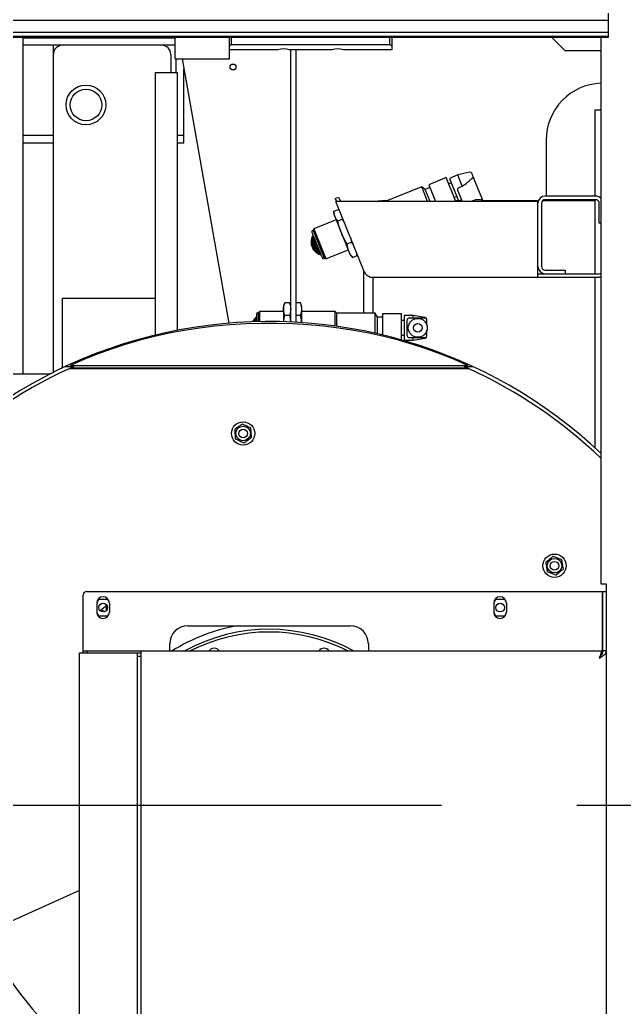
# Model space of a CAD drawing. Header units: inches. Extents: x -347369 to -260369, y 119522 to 149869.
# Drawn here: x -281869 to -281534, y 138888 to 139435 of the extents above; entities that cross this region are included whole.
import ezdxf

# ---------------------------------------------------------------- set-up
doc = ezdxf.new("R2010")
doc.units = ezdxf.units.IN
doc.header["$LTSCALE"] = 300
doc.linetypes.add('CENTRO', pattern=[2, 1.25, -0.25, 0.25, -0.25])
for name, color, linetype in [('ASSI', 254, 'CENTRO'), ('MACCHINA', 40, 'Continuous'), ('QUOTE', 7, 'Continuous')]:
    doc.layers.add(name, color=color, linetype=linetype)

# ---------------------------------------------------------------- blocks, each defined once
blk = doc.blocks.new('A$C27be3406')
at = {"layer": 'MACCHINA'}
for p, q in [((787.5, 425.5), (787.5, 457.5)), ((246.15, 434.86), (787.5, 434.86)), ((246.15, 428.36), (787.5, 428.36)), ((248.89, 426), (787.5, 426)), ((249.05, 425.5), (787.5, 425.5)), ((463.15, 239), (463.15, 425.5)), ((547.5, 425), (463.15, 425)), ((547.5, 413.5), (547.5, 425.5)), ((577.5, 413.5), (577.5, 425.5)), ((578.5, 421.5), (577.5, 420.5)), ((578.5, 425.5), (578.5, 421.5)), ((578.5, 421.5), (666.5, 421.5)), ((666.5, 421.5), (666.5, 425.5)), ((667.5, 420.5), (666.5, 421.5)), ((667.5, 425.5), (667.5, 418.5)), ((756, 425.5), (763.5, 418)), ((783.5, 122.5), (783.5, 425.5)), ((547.5, 421), (463.15, 421)), ((480, 239.88), (480, 421)), ((545, 416), (545, 406)), ((604.38, 418.5), (577.5, 418.5)), ((634.38, 418.5), (610.62, 418.5)), ((611.5, 267.73), (611.5, 418.5)), ((614.5, 267.58), (614.5, 418.5)), ((667.5, 418.5), (640.62, 418.5)), ((783.5, 418), (763.5, 418)), ((547.5, 413.5), (577.5, 413.5)), ((548, 406), (548, 413.5)), ((551.29, 413.5), (577.11, 267.06)), ((536.5, 260.49), (536.5, 406)), ((536.5, 406), (548.5, 406)), ((548.5, 406), (548.5, 263.1)), ((552.27, 367), (552.27, 407.95)), ((783.5, 385), (780, 385)), ((780, 385), (780, 337.5)), ((480, 371), (463.15, 371)), ((463.15, 367), (480, 367)), ((552.27, 371), (548.5, 371)), ((548.5, 367), (552.27, 367)), ((753, 368.5), (753, 337.5)), ((710.71, 350.69), (704.02, 349.19)), ((697.71, 347.72), (687.98, 343.79)), ((703.05, 334.5), (697.71, 347.72)), ((700.42, 344.77), (699.12, 344.24)), ((704.02, 349.19), (699.39, 347.32)), ((699.39, 347.32), (704.44, 334.8)), ((706.55, 342.95), (704.02, 349.19)), ((717.36, 336.46), (712.98, 347.32)), ((684.06, 342.69), (664.26, 334.69)), ((686.06, 341.13), (684.06, 342.69)), ((687.37, 334.5), (684.06, 342.69)), ((688.63, 342.16), (686.06, 341.13)), ((688.74, 334.5), (686.06, 341.13)), ((687.98, 343.79), (691.73, 334.5)), ((704.14, 340.36), (706.51, 334.5)), ((704.51, 342.12), (706.55, 342.95)), ((636.2, 336.08), (638.05, 336.83)), ((636.2, 336.08), (636.83, 334.5)), ((748.5, 334.5), (636.5, 334.5)), ((652.21, 295.63), (636.5, 334.5)), ((638.05, 336.83), (638.99, 334.5)), ((663.22, 335.13), (661.65, 334.5)), ((662, 335), (662.89, 335)), ((664.26, 334.69), (663.22, 335.13)), ((663.47, 334.5), (663.22, 335.13)), ((663.53, 335), (665.03, 335)), ((664.34, 334.5), (664.26, 334.69)), ((702.12, 336.83), (703.41, 337.35)), ((702.85, 335), (704.36, 335)), ((704.44, 334.8), (706.11, 335.48)), ((704.94, 335), (706.3, 335)), ((717.95, 335), (748.79, 335)), ((748.5, 292.5), (748.5, 334.5)), ((751.18, 335), (780, 335)), ((780.5, 337.5), (752.5, 337.5)), ((780.5, 335.5), (752.5, 335.5)), ((753, 335.5), (753, 335)), ((780, 335.5), (780, 294.5)), ((635.44, 329.08), (637.89, 330.07)), ((635.44, 328.43), (635.48, 327.16)), ((637.89, 330.07), (638.63, 329.23)), ((638.59, 329.33), (638.34, 329.6)), ((750.5, 333.5), (750.5, 298.5)), ((782.5, 322.5), (782.5, 333.5)), ((636.61, 324.38), (624.28, 319.4)), ((635.48, 327.16), (644.47, 304.91)), ((637.59, 323.76), (640.04, 324.75)), ((639.99, 325.87), (640.04, 324.75)), ((640.04, 324.75), (641.33, 322.53)), ((623.91, 318.44), (623.44, 318.25)), ((624.28, 319.4), (623.89, 318.49)), ((623.89, 318.49), (630.11, 303.1)), ((624.28, 319.4), (631.02, 302.71)), ((783.5, 322.5), (782.5, 322.5)), ((622.78, 312.32), (622.77, 311.78)), ((622.83, 312.88), (622.78, 312.32)), ((622.78, 312.32), (625.03, 306.76)), ((622.92, 313.46), (622.83, 312.88)), ((622.83, 312.88), (625.45, 306.39)), ((623.06, 314.05), (622.92, 313.46)), ((622.92, 313.46), (625.92, 306.04)), ((623.24, 314.67), (623.06, 314.05)), ((623.06, 314.05), (626.43, 305.71)), ((623.48, 315.3), (623.24, 314.67)), ((623.24, 314.67), (626.99, 305.39)), ((623.77, 315.96), (623.48, 315.3)), ((623.48, 315.3), (627.6, 305.1)), ((642.75, 310.97), (645.21, 311.96)), ((644.6, 314.46), (645.21, 311.96)), ((645.21, 311.96), (646.11, 310.73)), ((622.77, 311.78), (622.81, 311.25)), ((622.77, 311.78), (624.65, 307.15)), ((622.81, 311.25), (622.88, 310.74)), ((622.81, 311.25), (624.3, 307.55)), ((622.88, 310.74), (622.98, 310.25)), ((622.88, 310.74), (624, 307.96)), ((622.98, 310.25), (623.12, 309.76)), ((622.98, 310.25), (623.73, 308.39)), ((623.12, 309.76), (623.29, 309.29)), ((623.12, 309.76), (623.49, 308.84)), ((623.29, 309.29), (623.49, 308.84)), ((623.49, 308.84), (623.73, 308.39)), ((623.73, 308.39), (624, 307.96)), ((624, 307.96), (624.3, 307.55)), ((624.3, 307.55), (624.65, 307.15)), ((624.65, 307.15), (625.03, 306.76)), ((625.03, 306.76), (625.45, 306.39)), ((625.45, 306.39), (625.92, 306.04)), ((631.02, 302.71), (643.35, 307.69)), ((625.92, 306.04), (626.43, 305.71)), ((626.43, 305.71), (626.99, 305.39)), ((626.99, 305.39), (627.6, 305.1)), ((627.6, 305.1), (628.27, 304.83)), ((629.63, 302.95), (630.09, 303.14)), ((630.11, 303.1), (631.02, 302.71)), ((644.47, 304.91), (645.32, 303.97)), ((645.35, 303.99), (645.77, 303.5)), ((645.77, 303.5), (648.23, 304.49)), ((648.01, 306.01), (648.23, 304.49)), ((648.23, 304.49), (648.2, 305.14)), ((648.23, 305.14), (648.21, 305.51)), ((652, 272.7), (652, 296.14)), ((752.5, 296.5), (763.5, 296.5)), ((763.5, 296.5), (763.5, 294.5)), ((656.5, 292.5), (782.5, 292.5)), ((657, 292.5), (657, 272.7)), ((748.5, 294.5), (782.5, 294.5)), ((780, 292.5), (780, 198.1)), ((485, 243.2), (485, 281)), ((485, 281), (536.5, 281)), ((608.18, 278.36), (607.5, 276.5)), ((607.5, 276.5), (607.5, 267.88)), ((610.82, 278.36), (608.18, 278.36)), ((611.5, 276.5), (610.82, 278.36)), ((616.82, 278.36), (614.5, 278.36)), ((617.5, 276.5), (616.82, 278.36)), ((617.5, 276.5), (617.5, 267.39)), ((590.72, 268.5), (590.42, 268)), ((591.07, 269), (590.72, 268.5)), ((590.72, 268.5), (590.72, 267.86)), ((591.47, 269.5), (591.07, 269)), ((591.07, 269), (591.07, 267.87)), ((591.93, 270), (591.47, 269.5)), ((591.47, 269.5), (591.47, 267.88)), ((592.45, 270.5), (591.93, 270)), ((591.93, 270), (591.93, 267.89)), ((593.5, 272.75), (593, 272.75)), ((594.2, 273.5), (593.5, 272.8)), ((593.5, 272.8), (593.5, 267.93)), ((607.5, 273.5), (594.2, 273.5)), ((594.2, 273.5), (594.2, 267.95)), ((608.18, 271.43), (610.82, 271.43)), ((614.5, 271.43), (616.82, 271.43)), ((636.2, 273.5), (617.5, 273.5)), ((637, 272.7), (636.2, 273.5)), ((636.2, 265.48), (636.2, 273.5)), ((658.36, 272.7), (637, 272.7)), ((637, 265.36), (637, 272.7)), ((659.63, 270.5), (658.36, 272.7)), ((658.36, 261.46), (658.36, 272.7)), ((662.4, 270.5), (659.63, 270.5)), ((659.63, 261.17), (659.63, 270.5)), ((672.9, 272.25), (662.4, 272.25)), ((662.4, 272.25), (662.4, 260.5)), ((672.9, 257.75), (672.9, 272.25)), ((674.3, 268.5), (672.9, 268.5)), ((679.3, 271.25), (674.3, 271.25)), ((674.3, 271.25), (674.3, 257.75)), ((676.1, 260), (676.1, 269)), ((677.1, 270), (685.9, 270)), ((686.06, 270.14), (679.3, 271.25)), ((679.3, 270), (679.3, 271.25)), ((686.9, 266.02), (686.9, 269)), ((590.42, 268), (590.34, 267.84)), ((590.42, 268), (590.42, 267.85)), ((672.9, 260.5), (674.3, 260.5)), ((674.3, 257.75), (679.3, 257.75)), ((685.9, 259), (677.1, 259)), ((679.3, 257.75), (679.3, 259)), ((679.3, 257.75), (686.06, 258.86)), ((686.9, 260), (686.9, 261.5)), ((486.47, 243), (491.3, 243)), ((491.3, 243), (489.08, 242)), ((489.08, 242), (709.92, 242)), ((489.5, 243.71), (709.5, 243.71)), ((489.5, 243.71), (489.5, 243)), ((489.73, 242.29), (709.27, 242.29)), ((503.88, 242), (504.43, 242.29)), ((509.36, 242.29), (509.51, 242)), ((517.84, 242), (518.07, 242.29)), ((529.35, 242), (529.7, 242.29)), ((531.9, 242), (532.3, 242.29)), ((534, 242), (534.58, 242.37)), ((552.61, 242), (552.62, 242.29)), ((567.24, 242.29), (567.64, 242)), ((569.83, 242.29), (570.18, 242)), ((581.47, 242.29), (581.69, 242)), ((583.71, 242.29), (583.93, 242)), ((583.94, 242.29), (584.21, 242)), ((586, 242.29), (586, 242)), ((592.92, 242.29), (592.99, 242)), ((606.01, 242), (606.08, 242.29)), ((613, 242), (613, 242.29)), ((614.5, 242.29), (614.5, 242)), ((615.07, 242), (615.29, 242.29)), ((617.31, 242), (617.53, 242.29)), ((628.82, 242), (629.17, 242.29)), ((631.36, 242), (631.76, 242.29)), ((646.39, 242), (646.38, 242.29)), ((664.42, 242.37), (664.98, 242)), ((666.7, 242.29), (667.1, 242)), ((669.3, 242.29), (669.65, 242)), ((680.93, 242.29), (681.16, 242)), ((689.49, 242), (689.64, 242.29)), ((694.57, 242.29), (695.12, 242)), ((707.7, 243), (712.53, 243)), ((709.92, 242), (707.7, 243)), ((709.5, 243.71), (709.5, 243)), ((375, 239), (475, 239)), ((786.5, 122.5), (783.5, 122.5)), ((786.5, -148.5), (786.5, 122.5)), ((496.5, 84.5), (496.5, 116.5)), ((498.5, 118.5), (784.2, 118.5)), ((784.2, 84.3), (784.2, 118.5)), ((784.5, 85.5), (784.5, 118.5)), ((784.5, 118.5), (786.5, 118.5)), ((504, 112), (504, 107)), ((504.9, 114), (504.04, 112.5)), ((510.1, 114), (504.9, 114)), ((509.63, 110.6), (505.95, 107.66)), ((510.96, 112.5), (510.1, 114)), ((511, 112), (511, 107)), ((724, 112), (724, 107)), ((724.9, 114), (724.04, 112.5)), ((730.1, 114), (724.9, 114)), ((730.96, 112.5), (730.1, 114)), ((731, 112), (731, 107)), ((504.04, 106.5), (504.9, 105)), ((504.9, 105), (510.1, 105)), ((506.63, 108.2), (508.29, 107.35)), ((510.1, 105), (510.96, 106.5)), ((724.04, 106.5), (724.9, 105)), ((724.9, 105), (730.1, 105)), ((730.1, 105), (730.96, 106.5)), ((554.5, 99.5), (644.5, 99.5)), ((784.2, 101), (784.5, 101)), ((544.5, 85.5), (544.5, 89.5)), ((654.5, 89.5), (654.5, 85.5)), ((494.5, -128.5), (494.5, 84.5)), ((494.5, 84.5), (528.5, 84.5)), ((496.5, 85.5), (784.2, 85.5)), ((498.5, 85.5), (498.5, 84.5)), ((526.5, -128.5), (526.5, 84.5)), ((528.5, 82.5), (526.5, 82.5)), ((528.5, 85.5), (528.5, -129.5)), ((786.5, 85.5), (784.5, 85.5)), ((494.5, -47.16), (350.47, -111.86))]:
    blk.add_line(p, q, dxfattribs=at)
at = {"layer": 'MACCHINA', "flags": 128}
for points in [[(658.88, 334.5), (660.05, 334.81), (662, 335)], [(783.5, 292.63), (783.28, 292.58), (782.5, 292.5)], [(709.5, 243.71), (702.19, 246.95), (694.7, 249.97), (687.02, 252.76), (679.19, 255.31), (671.2, 257.62), (663.08, 259.68), (654.85, 261.5), (646.51, 263.06), (638.08, 264.36), (629.58, 265.41), (621.03, 266.2), (612.43, 266.72), (603.81, 266.99), (595.19, 266.99), (586.57, 266.72), (577.97, 266.2), (569.42, 265.41), (560.92, 264.36), (552.49, 263.06), (544.15, 261.5), (535.92, 259.68), (527.8, 257.62), (519.81, 255.31), (511.98, 252.76), (504.3, 249.97), (496.81, 246.95), (489.5, 243.71)], [(484.69, 242.16), (484.81, 242.38), (485, 243.2)], [(554.11, 242), (554.13, 242.24), (554.13, 242.29)], [(644.89, 242), (644.87, 242.24), (644.87, 242.29)]]:
    blk.add_lwpolyline(points, dxfattribs=at)
at = {"layer": 'MACCHINA'}
for centre, radius in [((579.5, 409), 1.65), ((498, 388), 11), ((498, 388), 8.75), ((681.9, 264.5), 5.25), ((681.9, 264.5), 2.4), ((585.1, 206), 6.45), ((585.1, 206), 4.04), ((585.1, 206), 2.4), ((757.69, 132.74), 6.45), ((757.69, 132.74), 4.04), ((757.69, 132.74), 2.4), ((507.5, 109.5), 2.4), ((727.5, 109.5), 2.4)]:
    blk.add_circle(centre, radius, dxfattribs=at)
for centre, radius, start, end in [((485, 416), 5, 90, 180), ((540, 416), 5, 0, 90), ((607.5, 409), 10, 71.8051, 108.1949), ((637.5, 409), 10, 71.8051, 108.1949), ((784.5, 368.5), 31.5, 91.8192, 180), ((710.93, 349.72), 1, 22, 102.66), ((715.7, 327.23), 8.28, 96.7318, 118.6299), ((715.4, 330.15), 5.34, 75.5195, 97.2904), ((716.14, 332.86), 2.54, 40.1796, 76.4018), ((752.5, 333.5), 4, 90, 180), ((752.5, 333.5), 2, 90, 180), ((780.5, 333.5), 4, 41.4096, 90), ((780.5, 333.5), 2, 0, 90), ((623.63, 317.79), 0.5, 112, 202), ((629.44, 303.42), 0.5, 202, 292), ((656.84, 297.5), 5, 202, 270), ((752.5, 298.5), 4, 180, 270), ((752.5, 298.5), 2, 180, 270), ((656.5, 296.5), 4, 229.9642, 270), ((782.5, 296.5), 2, 270, 300), ((593, 272.25), 0.5, 90, 180), ((677.1, 269), 1, 90, 180), ((685.9, 269), 1, 0, 90), ((685.9, 269.15), 1, 0, 80.66), ((599.5, 0), 268, 46.641, 154.6986), ((677.1, 260), 1, 180, 270), ((685.9, 260), 1, 270, 0), ((685.9, 259.85), 1, 279.34, 0), ((599.5, 0), 266, 114.5258, 154.5), ((599.5, 0), 266, 46.2328, 65.4742), ((475.09, 261.03), 22.03, 269.7768, 280.0042), ((498.5, 116.5), 2, 90, 180), ((507.5, 112), 3.5, 0, 180), ((727.5, 112), 3.5, 0, 180), ((513.15, 108.28), 4, 148.5128, 187.1747), ((507.5, 107), 3.5, 180, 0), ((508.52, 107.8), 0.5, 241.6923, 262.3898), ((508.66, 107.91), 0.5, 341.1487, 4.8224), ((727.5, 107), 3.5, 180, 0), ((554.5, 89.5), 10, 90, 180), ((599.5, 0), 101, 99.8869, 122.1633), ((644.5, 89.5), 10, 0, 90), ((599.5, 0), 97.5, 61.2734, 118.6023), ((599.5, 0), 96, 62.9519, 117.0481), ((569.06, 83.63), 3.4, 33.3137, 146.6863), ((629.94, 83.63), 3.4, 33.3137, 146.6863), ((599.5, 0), 173, 204.8436, 255.534)]:
    blk.add_arc(centre, radius, start, end, dxfattribs=at)
for points, knots in [([(706.55, 342.95), (707.48, 343.62), (708.9, 344.64), (710.73, 346.09), (711.5, 346.93), (711.89, 347.35)], [0, 0, 0, 0, 0.496467, 0.748861, 1, 1, 1, 1]), ([(712.98, 347.32), (712.86, 347.61), (712.62, 348.2), (712.31, 348.95), (712.07, 349.56), (711.92, 349.94), (711.85, 350.11), (711.86, 350.08), (711.86, 350.07)], [0, 0, 0, 0, 0.183319, 0.374881, 0.569951, 0.763251, 0.949781, 1, 1, 1, 1]), ([(712.02, 347.45), (711.99, 347.43), (711.94, 347.41), (711.9, 347.37), (711.89, 347.35)], [0, 0, 0, 0, 0.5563274, 1, 1, 1, 1]), ([(712.02, 347.45), (712.13, 347.47), (712.35, 347.53), (712.64, 347.53), (712.87, 347.46), (712.94, 347.37), (712.98, 347.32)], [0, 0, 0, 0, 0.243612, 0.500037, 0.721545, 1, 1, 1, 1]), ([(704.14, 340.36), (704.08, 340.56), (703.96, 340.96), (704.02, 341.49), (704.18, 341.85), (704.33, 342.03), (704.45, 342.09), (704.51, 342.12)], [0, 0, 0, 0, 0.319062, 0.640746, 0.79001, 0.912969, 1, 1, 1, 1]), ([(718.15, 334.5), (718.03, 334.8), (717.74, 335.54), (717.5, 336.11), (717.36, 336.46)], [0, 0, 0, 0, 0.405212, 1, 1, 1, 1]), ([(635.89, 326.16), (635.74, 326.62), (635.44, 327.54), (635.44, 328.56), (635.44, 329.08)], [0, 0, 0, 0, 0.4977806, 1, 1, 1, 1]), ([(637.59, 323.76), (637.23, 324.12), (636.52, 324.86), (636.1, 325.73), (635.89, 326.16)], [0, 0, 0, 0, 0.498113, 1, 1, 1, 1]), ([(639.54, 317.11), (639.14, 318.19), (638.34, 320.36), (637.84, 322.62), (637.59, 323.76)], [0, 0, 0, 0, 0.497781, 1, 1, 1, 1]), ([(623.17, 317.6), (623.17, 317.59), (623.18, 317.57), (623.35, 317.16), (623.69, 316.31), (624.34, 314.69), (625.2, 312.57), (625.95, 310.71), (626.55, 309.23), (627.13, 307.8), (627.81, 306.12), (628.49, 304.44), (628.89, 303.43), (628.95, 303.29), (628.97, 303.24)], [0, 0, 0, 0, 0.06582, 0.131639, 0.196091, 0.31582, 0.435548, 0.5, 0.56582, 0.631639, 0.696091, 0.81582, 0.935548, 1, 1, 1, 1]), ([(642.75, 310.97), (642.15, 311.95), (640.94, 313.93), (640.01, 316.05), (639.54, 317.11)], [0, 0, 0, 0, 0.498113, 1, 1, 1, 1]), ([(643.64, 306.98), (643.42, 307.62), (642.97, 308.9), (642.83, 310.28), (642.75, 310.97)], [0, 0, 0, 0, 0.497781, 1, 1, 1, 1]), ([(645.77, 303.5), (645.35, 304.05), (644.49, 305.14), (643.92, 306.37), (643.64, 306.98)], [0, 0, 0, 0, 0.498113, 1, 1, 1, 1]), ([(607.5, 274.89), (607.53, 275.47), (607.6, 276.63), (607.98, 277.78), (608.18, 278.36)], [0, 0, 0, 0, 0.497781, 1, 1, 1, 1]), ([(608.18, 271.43), (607.98, 272), (607.6, 273.15), (607.53, 274.31), (607.5, 274.89)], [0, 0, 0, 0, 0.498113, 1, 1, 1, 1]), ([(610.82, 278.36), (611.02, 277.79), (611.4, 276.64), (611.47, 275.48), (611.5, 274.89)], [0, 0, 0, 0, 0.498113, 1, 1, 1, 1]), ([(611.5, 274.89), (611.47, 274.31), (611.4, 273.15), (611.02, 272), (610.82, 271.43)], [0, 0, 0, 0, 0.4977806, 1, 1, 1, 1]), ([(616.82, 278.36), (617.02, 277.79), (617.4, 276.64), (617.47, 275.48), (617.5, 274.89)], [0, 0, 0, 0, 0.498113, 1, 1, 1, 1]), ([(617.5, 274.89), (617.47, 274.31), (617.4, 273.15), (617.02, 272), (616.82, 271.43)], [0, 0, 0, 0, 0.497781, 1, 1, 1, 1]), ([(592.5, 272.25), (592.5, 272.15), (592.5, 271.99), (592.5, 271.02), (592.5, 270.02), (592.5, 268.92), (592.5, 268.11), (592.5, 267.79)], [0, 0, 0, 0, 0.332567, 0.511594, 0.69442, 0.877246, 1, 1, 1, 1]), ([(607.67, 267.76), (607.67, 267.83), (607.73, 269.06), (607.96, 270.28), (608.18, 271.43)], [0, 0, 0, 0, 0.054006, 1, 1, 1, 1]), ([(610.82, 271.43), (611.04, 270.29), (611.27, 269.02), (611.33, 267.74), (611.34, 267.62)], [0, 0, 0, 0, 0.90214, 1, 1, 1, 1]), ([(616.82, 271.43), (617.03, 270.29), (617.28, 268.94), (617.34, 267.58), (617.35, 267.37)], [0, 0, 0, 0, 0.848598, 1, 1, 1, 1]), ([(686.9, 261.5), (686.9, 262.03), (686.9, 262.65), (686.9, 263.2), (686.9, 263.27)], [0, 0, 0, 0, 0.868743, 1, 1, 1, 1]), ([(584.73, 211.18), (584.35, 210.92), (583.76, 210.52), (582.76, 209.85), (581.87, 209.25), (581.08, 208.72), (580.62, 208.41), (580.43, 208.27)], [0, 0, 0, 0, 0.29957, 0.463941, 0.629185, 0.843228, 1, 1, 1, 1]), ([(580.43, 208.27), (580.44, 207.99), (580.49, 207.41), (580.55, 206.45), (580.62, 205.45), (580.7, 204.36), (580.75, 203.61), (580.78, 203.15), (580.79, 203.09)], [0, 0, 0, 0, 0.1890246, 0.3842606, 0.5389846, 0.6935557, 0.9580875, 1, 1, 1, 1]), ([(589.4, 208.9), (588.99, 209.11), (588.34, 209.42), (587.26, 209.95), (586.29, 210.42), (585.45, 210.83), (584.94, 211.08), (584.73, 211.18)], [0, 0, 0, 0, 0.29957, 0.463941, 0.629185, 0.843228, 1, 1, 1, 1]), ([(589.77, 203.72), (589.76, 203.78), (589.73, 204.23), (589.68, 204.99), (589.6, 206.08), (589.53, 207.07), (589.46, 208.04), (589.42, 208.62), (589.4, 208.9)], [0, 0, 0, 0, 0.041913, 0.306444, 0.461015, 0.615739, 0.810975, 1, 1, 1, 1]), ([(580.79, 203.09), (581.2, 202.89), (581.85, 202.57), (582.93, 202.05), (583.9, 201.58), (584.74, 201.16), (585.25, 200.92), (585.46, 200.81)], [0, 0, 0, 0, 0.29957, 0.463941, 0.629185, 0.843228, 1, 1, 1, 1]), ([(585.46, 200.81), (585.84, 201.07), (586.43, 201.47), (587.44, 202.15), (588.32, 202.75), (589.11, 203.28), (589.57, 203.59), (589.77, 203.72)], [0, 0, 0, 0, 0.29957, 0.463941, 0.629185, 0.843228, 1, 1, 1, 1]), ([(756.79, 137.85), (756.57, 137.67), (756.12, 137.3), (755.38, 136.67), (754.62, 136.03), (753.78, 135.33), (753.2, 134.84), (752.85, 134.55), (752.81, 134.51)], [0, 0, 0, 0, 0.189025, 0.384261, 0.538985, 0.693556, 0.958087, 1, 1, 1, 1]), ([(761.67, 136.08), (761.23, 136.23), (760.56, 136.48), (759.43, 136.89), (758.42, 137.26), (757.53, 137.58), (757.01, 137.77), (756.79, 137.85)], [0, 0, 0, 0, 0.29957, 0.463941, 0.629185, 0.843228, 1, 1, 1, 1]), ([(752.81, 134.51), (752.89, 134.06), (753.01, 133.35), (753.22, 132.16), (753.41, 131.11), (753.57, 130.18), (753.67, 129.63), (753.71, 129.4)], [0, 0, 0, 0, 0.29957, 0.463941, 0.629185, 0.843228, 1, 1, 1, 1]), ([(762.57, 130.96), (762.49, 131.41), (762.37, 132.12), (762.16, 133.31), (761.97, 134.36), (761.81, 135.29), (761.71, 135.84), (761.67, 136.08)], [0, 0, 0, 0, 0.2995696, 0.4639405, 0.6291846, 0.8432284, 1, 1, 1, 1]), ([(753.71, 129.4), (754.14, 129.24), (754.81, 128.99), (755.95, 128.58), (756.96, 128.21), (757.84, 127.89), (758.37, 127.7), (758.59, 127.62)], [0, 0, 0, 0, 0.2995696, 0.4639405, 0.6291846, 0.8432284, 1, 1, 1, 1]), ([(758.59, 127.62), (758.64, 127.66), (758.99, 127.95), (759.56, 128.44), (760.4, 129.14), (761.17, 129.78), (761.91, 130.4), (762.35, 130.77), (762.57, 130.96)], [0, 0, 0, 0, 0.041913, 0.306444, 0.461015, 0.615739, 0.810975, 1, 1, 1, 1]), ([(784.2, 85.5), (784.07, 85.45), (783.82, 85.36), (783.44, 84.62), (783.07, 83.54), (782.75, 82.42), (782.56, 81.73), (782.5, 81.5)], [0, 0, 0, 0, 0.222435, 0.444898, 0.66736, 0.889822, 1, 1, 1, 1]), ([(783.81, 83.34), (783.78, 83.33), (783.61, 83.27), (783.3, 82.86), (782.89, 82.23), (782.63, 81.74), (782.5, 81.5)], [0, 0, 0, 0, 0.0755564, 0.3927077, 0.7097433, 1, 1, 1, 1])]:
    blk.add_open_spline(points, degree=3, knots=knots, dxfattribs=at)
for points in [[(782.5, 81.5), (783.02, 81.83), (784.07, 82.5), (785.39, 83.5), (786.32, 84.5), (786.44, 85.17), (786.5, 85.5)], [(782.5, 81.5), (782.76, 81.83), (783.29, 82.5), (783.95, 83.5), (784.41, 84.5), (784.47, 85.17), (784.5, 85.5)]]:
    blk.add_open_spline(points, degree=3, dxfattribs=at)

msp = doc.modelspace()

# ---------------------------------------------------------------- linework, layer by layer
at = {"layer": 'ASSI'}
msp.add_line((-300610.166, 138999.656), (-262190.132, 138999.656), dxfattribs=at)

# ---------------------------------------------------------------- block references
at = {"layer": 'QUOTE'}
msp.add_blockref('A$C27be3406', (-282330.166, 138999.656), dxfattribs=at)

doc.saveas('drawing.dxf')
